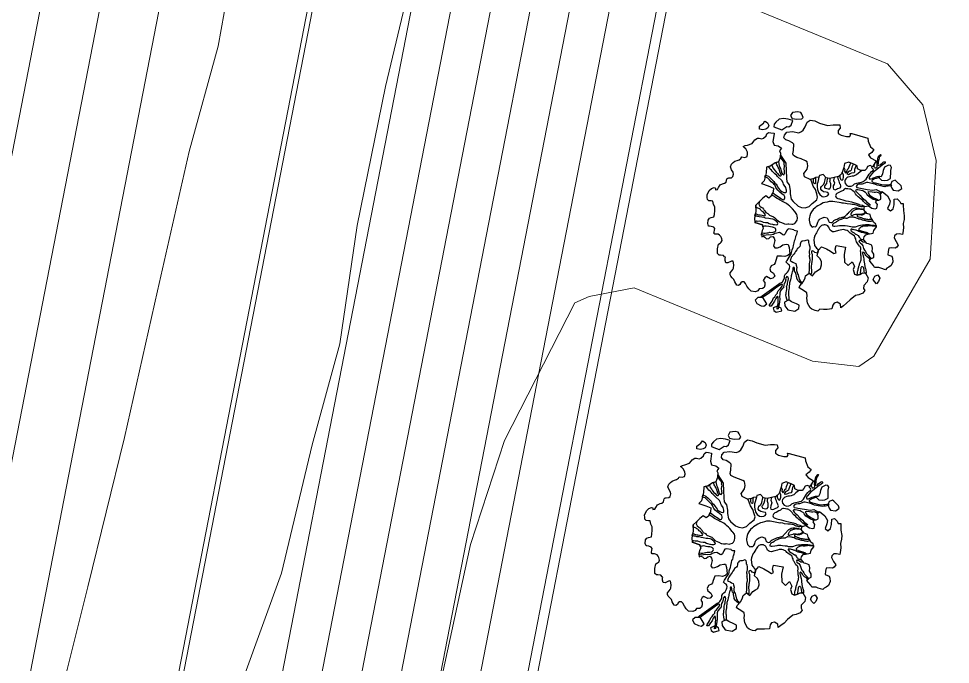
# Model space of a CAD drawing. Header units: metres. Extents: x 30 to 776, y 38 to 676.
# Drawn here: x 506.75 to 525.92, y 292.72 to 306 of the extents above; entities that cross this region are included whole.
import ezdxf

# ---------------------------------------------------------------- set-up
doc = ezdxf.new("R2010")
doc.units = ezdxf.units.M
doc.layers.add('01_Fina', color=7, linetype='Continuous')
doc.layers.add('planting render', color=7, linetype='Continuous')

# ---------------------------------------------------------------- blocks, each defined once
blk = doc.blocks.new('pohon2')
at = {"layer": 'planting render', "color": 94}
for points in [[(0.2013, 0.6931), (0.3178, 0.6834), (0.3251, 0.664), (0.3477, 0.6271), (0.374, 0.6127), (0.3644, 0.5901), (0.3453, 0.5686), (0.3636, 0.5524), (0.405, 0.5376), (0.3966, 0.5139), (0.3889, 0.4925), (0.3716, 0.4982), (0.3548, 0.4885), (0.3507, 0.4709), (0.3407, 0.4562), (0.3137, 0.4515), (0.289, 0.4579), (0.2808, 0.4797), (0.262, 0.4855), (0.2192, 0.4937), (0.1922, 0.4773), (0.1922, 0.4503), (0.1873, 0.4055), (0.1673, 0.3797), (0.1104, 0.3539), (0.0846, 0.3539), (0.0605, 0.3727), (0.0352, 0.361), (0.0345, 0.3497), (0.0141, 0.3428), (0.0021, 0.333), (-0.024, 0.3228), (-0.0647, 0.333), (-0.0753, 0.3537), (-0.0673, 0.3671), (-0.0582, 0.39), (-0.0586, 0.4132), (-0.0669, 0.4404), (-0.0806, 0.4443), (-0.1123, 0.4512), (-0.1446, 0.4563), (-0.1693, 0.4642), (-0.1769, 0.4759), (-0.1777, 0.4995), (-0.1831, 0.5419), (-0.194, 0.5503), (-0.2225, 0.5596), (-0.2437, 0.5617), (-0.2592, 0.5743), (-0.2592, 0.593), (-0.2474, 0.6158), (-0.2087, 0.6281), (-0.1626, 0.6285), (-0.1471, 0.6399), (-0.1365, 0.6521), (-0.1271, 0.6782), (-0.121, 0.7112), (-0.1029, 0.7305), (-0.0699, 0.7305), (-0.0349, 0.7219), (0.0246, 0.7175), (0.0613, 0.7297), (0.0893, 0.7345), (0.1072, 0.7366), (0.1154, 0.7154), (0.1035, 0.6963), (0.1076, 0.6759), (0.1305, 0.6673), (0.17, 0.6661), (0.192, 0.6706), (0.1957, 0.6824), (0.1908, 0.693), (0.2013, 0.6931)], [(-0.1996, 0.7715), (-0.2345, 0.7592), (-0.2428, 0.7356), (-0.2285, 0.7176), (-0.196, 0.7187), (-0.1605, 0.7273), (-0.1533, 0.7397), (-0.1677, 0.7612), (-0.178, 0.7705), (-0.1996, 0.7715)], [(-0.4113, 0.6637), (-0.3918, 0.6554), (-0.3805, 0.639), (-0.3836, 0.6195), (-0.3959, 0.6092), (-0.4144, 0.601), (-0.4401, 0.601), (-0.4401, 0.601), (-0.4422, 0.6205), (-0.4195, 0.6462), (-0.4121, 0.664)], [(-0.2222, 0.7037), (-0.2561, 0.7068), (-0.288, 0.7047), (-0.3168, 0.6955), (-0.3168, 0.6955), (-0.3353, 0.6709), (-0.3445, 0.6534), (-0.3425, 0.6359), (-0.325, 0.6329), (-0.2849, 0.6267), (-0.2664, 0.6441), (-0.2541, 0.6554), (-0.2397, 0.6565), (-0.2273, 0.6709), (-0.2222, 0.7037)], [(-0.3319, 0.5868), (-0.3298, 0.5343), (-0.3161, 0.5106), (-0.2872, 0.5106), (-0.2624, 0.4982), (-0.2725, 0.4779), (-0.2624, 0.4641), (-0.2583, 0.4383), (-0.2655, 0.4002), (-0.2861, 0.3888), (-0.313, 0.363), (-0.3409, 0.3486), (-0.3357, 0.3094), (-0.3388, 0.2505), (-0.3522, 0.2289), (-0.3027, 0.2216), (-0.2645, 0.2134), (-0.2614, 0.1869), (-0.2697, 0.1539), (-0.2831, 0.1384), (-0.3058, 0.1497), (-0.3265, 0.127), (-0.343, 0.1023), (-0.3627, 0.0728), (-0.3543, 0.03), (-0.3554, -0.0185), (-0.3471, -0.0473), (-0.2913, -0.0546), (-0.2803, -0.0774), (-0.2844, -0.0936), (-0.2844, -0.1195), (-0.2793, -0.1373), (-0.2676, -0.1307), (-0.2569, -0.1347), (-0.2432, -0.1439), (-0.2295, -0.1388), (-0.2199, -0.1256), (-0.2046, -0.12), (-0.1919, -0.1302), (-0.1842, -0.1452), (-0.1852, -0.164), (-0.1872, -0.1843), (-0.1756, -0.1965), (-0.1578, -0.1909), (-0.139, -0.1808), (-0.1237, -0.164), (-0.1009, -0.1554), (-0.0887, -0.1544), (-0.0765, -0.1747), (-0.0648, -0.2163), (-0.0745, -0.2315), (-0.0933, -0.2422), (-0.1177, -0.2427), (-0.1466, -0.2493), (-0.1517, -0.282), (-0.1517, -0.2988), (-0.1578, -0.3104), (-0.1771, -0.3231), (-0.1821, -0.346), (-0.1735, -0.3612), (-0.1496, -0.3724), (-0.1374, -0.3901), (-0.1481, -0.4074), (-0.1644, -0.4135), (-0.1938, -0.4048), (-0.204, -0.4145), (-0.2106, -0.4354), (-0.1974, -0.4471), (-0.1938, -0.4654), (-0.1948, -0.4821), (-0.206, -0.4918), (-0.2273, -0.4973), (-0.2339, -0.5131), (-0.2487, -0.5232), (-0.2794, -0.5258), (-0.2982, -0.5126), (-0.3154, -0.4969), (-0.3286, -0.4797), (-0.3408, -0.4705), (-0.355, -0.4731), (-0.3627, -0.4817), (-0.3657, -0.4944), (-0.3753, -0.5035), (-0.3865, -0.5035), (-0.4043, -0.4837), (-0.4134, -0.4685), (-0.4277, -0.4583), (-0.4399, -0.4492), (-0.447, -0.4406), (-0.449, -0.4279), (-0.4409, -0.4116), (-0.4355, -0.4009), (-0.4312, -0.3914), (-0.4348, -0.3675), (-0.4446, -0.3435), (-0.4543, -0.3445), (-0.4776, -0.3617), (-0.4914, -0.3638), (-0.5005, -0.349), (-0.5025, -0.3348), (-0.5015, -0.3257), (-0.5081, -0.325), (-0.5178, -0.3166), (-0.5386, -0.3181), (-0.5487, -0.3196), (-0.5609, -0.3115), (-0.564, -0.3044), (-0.568, -0.278), (-0.5681, -0.2447), (-0.5584, -0.2356), (-0.5508, -0.228), (-0.5478, -0.2153), (-0.5513, -0.2051), (-0.5549, -0.197), (-0.5615, -0.1889), (-0.5716, -0.1813), (-0.5828, -0.1782), (-0.5909, -0.1782), (-0.6057, -0.1808), (-0.6133, -0.1757), (-0.6133, -0.1691), (-0.6138, -0.1554), (-0.6143, -0.1437), (-0.6219, -0.1356), (-0.6407, -0.1331), (-0.6539, -0.1331), (-0.6595, -0.1346), (-0.6692, -0.1186), (-0.6707, -0.0938), (-0.6636, -0.0795), (-0.6534, -0.0719), (-0.6352, -0.0638), (-0.6347, -0.0461), (-0.6387, -0.0186), (-0.6424, 0.006), (-0.6556, 0.0212), (-0.6642, 0.043), (-0.6754, 0.0425), (-0.6926, 0.04), (-0.7038, 0.0476), (-0.7069, 0.0603), (-0.7114, 0.078), (-0.7023, 0.111), (-0.6896, 0.1272), (-0.6733, 0.1384), (-0.6632, 0.1359), (-0.6612, 0.1242), (-0.6479, 0.1298), (-0.6424, 0.1435), (-0.6357, 0.1646), (-0.6194, 0.1752), (-0.6083, 0.1818), (-0.5971, 0.192), (-0.5981, 0.2031), (-0.5981, 0.2148), (-0.5925, 0.2214), (-0.5854, 0.224), (-0.5661, 0.2285), (-0.559, 0.2387), (-0.559, 0.2569), (-0.5636, 0.2691), (-0.5763, 0.2828), (-0.5874, 0.3024), (-0.5853, 0.3212), (-0.5757, 0.3349), (-0.5655, 0.3465), (-0.5503, 0.3552), (-0.5376, 0.3628), (-0.5274, 0.3739), (-0.5229, 0.3866), (-0.5026, 0.3866), (-0.4873, 0.3947), (-0.4868, 0.4115), (-0.4909, 0.4272), (-0.507, 0.4458), (-0.5167, 0.4529), (-0.5289, 0.4585), (-0.5157, 0.4682), (-0.5004, 0.4743), (-0.471, 0.492), (-0.4613, 0.5093), (-0.4563, 0.5209), (-0.441, 0.5346), (-0.4298, 0.5377), (-0.4111, 0.5367), (-0.3989, 0.5428), (-0.3836, 0.5626), (-0.3816, 0.5778), (-0.3719, 0.5905), (-0.3552, 0.5915), (-0.3322, 0.5924), (-0.3319, 0.5868)], [(0.447, 0.4281), (0.4675, 0.4127), (0.4908, 0.4148), (0.5099, 0.4211), (0.529, 0.437), (0.5268, 0.4476), (0.5237, 0.473), (0.5194, 0.4921), (0.5194, 0.5132), (0.511, 0.5249), (0.4972, 0.5249), (0.4718, 0.5058), (0.4675, 0.4804), (0.4675, 0.4571), (0.4622, 0.436), (0.4503, 0.4352), (0.447, 0.4281)], [(0.6188, 0.3828), (0.6114, 0.3999), (0.573, 0.4244), (0.5616, 0.4301), (0.5404, 0.4171), (0.5372, 0.3967), (0.5393, 0.3864), (0.5502, 0.3714), (0.5616, 0.3591), (0.5967, 0.3608), (0.6082, 0.3697), (0.6188, 0.3828)], [(0.4878, 0.3352), (0.5313, 0.3119), (0.5546, 0.2826), (0.5546, 0.2583), (0.5485, 0.2259), (0.5718, 0.2128), (0.5859, 0.232), (0.588, 0.2603), (0.5819, 0.2988), (0.6011, 0.3058), (0.6234, 0.2917), (0.6335, 0.2775), (0.6497, 0.2806), (0.6517, 0.2702), (0.6598, 0.234), (0.673, 0.1986), (0.676, 0.1733), (0.676, 0.143), (0.6831, 0.1137), (0.6862, 0.0793), (0.6851, 0.0661), (0.6609, 0.0661), (0.6436, 0.0621), (0.6325, 0.0469), (0.6325, 0.0338), (0.6517, 0.0105), (0.671, -0.0117), (0.6639, -0.0279), (0.6528, -0.038), (0.6305, -0.0391), (0.6102, -0.0461), (0.6102, -0.0688), (0.6114, -0.0921), (0.6417, -0.0961), (0.6478, -0.1103), (0.6549, -0.1336), (0.6498, -0.1619), (0.6357, -0.176), (0.6225, -0.1861), (0.6154, -0.1983), (0.582, -0.1942), (0.5658, -0.1912), (0.5527, -0.1942), (0.5375, -0.1963), (0.5273, -0.1841), (0.5081, -0.169), (0.4929, -0.1568), (0.502, -0.1406), (0.5182, -0.1295), (0.5152, -0.1062), (0.499, -0.0901), (0.498, -0.0658), (0.4879, -0.0466), (0.4646, -0.0415), (0.4514, -0.0415), (0.4231, -0.0203), (0.4241, -0.0011), (0.4332, 0.0161), (0.4474, 0.0232), (0.4828, 0.0364), (0.4828, 0.0566), (0.496, 0.0839), (0.4879, 0.1031), (0.4696, 0.1122), (0.4696, 0.1122), (0.4454, 0.1426), (0.4373, 0.1608), (0.4119, 0.1648), (0.3865, 0.1855), (0.3876, 0.2088), (0.4129, 0.2189), (0.4402, 0.2078), (0.4625, 0.2078), (0.4736, 0.2138), (0.4726, 0.2391), (0.4574, 0.2553), (0.4635, 0.2675), (0.4766, 0.2725), (0.4898, 0.2816), (0.4847, 0.3018), (0.4787, 0.314), (0.4878, 0.3352)], [(0.2444, -0.0969), (0.3113, -0.0956), (0.3113, -0.1473), (0.3226, -0.2002), (0.3529, -0.2191), (0.3756, -0.1876), (0.3971, -0.2153), (0.3933, -0.2405), (0.4084, -0.2695), (0.4286, -0.2733), (0.4462, -0.2645), (0.4626, -0.2506), (0.4816, -0.2481), (0.5068, -0.2758), (0.5068, -0.3048), (0.4879, -0.335), (0.4904, -0.3552), (0.5005, -0.3678), (0.4916, -0.3892), (0.4664, -0.4056), (0.4437, -0.4144), (0.4135, -0.4514), (0.3933, -0.4804), (0.3744, -0.5018), (0.3593, -0.5195), (0.353, -0.4955), (0.353, -0.4955), (0.3265, -0.4867), (0.3076, -0.4955), (0.3, -0.5119), (0.3, -0.5396), (0.3, -0.5396), (0.2672, -0.5485), (0.242, -0.5535), (0.2168, -0.5573), (0.2054, -0.5724), (0.1865, -0.5724), (0.1625, -0.5686), (0.1474, -0.5611), (0.1234, -0.5321), (0.1121, -0.4981), (0.1121, -0.4817), (0.1045, -0.4628), (0.0869, -0.454), (0.0869, -0.454), (0.0465, -0.4388), (0.0465, -0.4388), (0.0478, -0.4224), (0.0478, -0.4224), (0.0667, -0.3897), (0.0667, -0.3897), (0.0743, -0.362), (0.0743, -0.3456), (0.0743, -0.3456), (0.0957, -0.3229), (0.0957, -0.3229), (0.1222, -0.3368), (0.1222, -0.3368), (0.1361, -0.3052), (0.1524, -0.2901), (0.1664, -0.2772), (0.1701, -0.2498), (0.1651, -0.2284), (0.1512, -0.2095), (0.1272, -0.1944), (0.1272, -0.1565), (0.1449, -0.125), (0.1815, -0.1339), (0.213, -0.1439), (0.2395, -0.1553), (0.2533, -0.1477), (0.242, -0.125), (0.2444, -0.0969), (0.2444, -0.0969)], [(0.5706, -0.2439), (0.5884, -0.2643), (0.5825, -0.289), (0.5723, -0.3068), (0.5561, -0.2941), (0.5442, -0.2805), (0.5519, -0.2575), (0.5706, -0.2439)], [(-0.1554, -0.5922), (-0.1909, -0.5528), (-0.1976, -0.5551), (-0.2264, -0.5604), (-0.2399, -0.5812), (-0.2252, -0.6032), (-0.1922, -0.6118), (-0.1713, -0.6118), (-0.1554, -0.5922)], [(0.049, -0.5518), (0.0111, -0.5445), (-0.01, -0.5345), (-0.0355, -0.5555), (-0.0293, -0.58), (-0.0024, -0.6044), (0.0466, -0.6044), (0.0723, -0.5812), (0.0698, -0.558), (0.049, -0.5518)], [(-0.0428, -0.6191), (-0.0518, -0.6011), (-0.0779, -0.5917), (-0.1065, -0.6106), (-0.0979, -0.6277), (-0.0795, -0.6363), (-0.0428, -0.6191)]]:
    blk.add_lwpolyline(points, dxfattribs=at)
at = {"layer": 'planting render', "color": 34}
for points in [[(0.3966, 0.5139), (0.3966, 0.497), (0.4026, 0.4929), (0.4067, 0.4884), (0.4132, 0.4892), (0.421, 0.4937), (0.4214, 0.5019), (0.4169, 0.5151), (0.4161, 0.5282), (0.4153, 0.5389), (0.4153, 0.5463), (0.4157, 0.5553), (0.4157, 0.5676), (0.421, 0.577), (0.4266, 0.5868), (0.4311, 0.5864), (0.4311, 0.5827), (0.4271, 0.5758), (0.4225, 0.5677), (0.4225, 0.5617), (0.4216, 0.541), (0.4225, 0.5318), (0.4228, 0.5204), (0.4228, 0.5161), (0.4262, 0.5112), (0.4305, 0.5112), (0.4386, 0.5163), (0.4432, 0.5221), (0.4509, 0.5316), (0.4564, 0.5382), (0.465, 0.5441), (0.469, 0.5393), (0.4712, 0.5336), (0.4618, 0.525), (0.4425, 0.5049), (0.4126, 0.4683), (0.4024, 0.4584), (0.3936, 0.4427), (0.3842, 0.4262), (0.3811, 0.4197), (0.3796, 0.4126), (0.3802, 0.4086), (0.3829, 0.4052), (0.3882, 0.4056), (0.3934, 0.4066), (0.4039, 0.4125), (0.4086, 0.4171), (0.4184, 0.4226), (0.4275, 0.4276), (0.4345, 0.4322), (0.4455, 0.4374), (0.4503, 0.4352), (0.447, 0.4281), (0.4428, 0.4246), (0.4307, 0.4175), (0.4193, 0.4115), (0.409, 0.403), (0.4023, 0.3971), (0.4035, 0.3927), (0.4149, 0.386), (0.428, 0.3854), (0.474, 0.3829), (0.4901, 0.3825), (0.5053, 0.3873), (0.5154, 0.3889), (0.5284, 0.3936), (0.5372, 0.3967), (0.5432, 0.3898), (0.5393, 0.3864), (0.523, 0.3803), (0.5119, 0.3772), (0.4999, 0.3724), (0.4889, 0.3718), (0.4706, 0.3718), (0.4446, 0.3721), (0.4284, 0.3762), (0.4149, 0.3768), (0.3972, 0.3775), (0.3773, 0.3791), (0.3675, 0.3772), (0.3402, 0.3597), (0.3307, 0.3581), (0.3187, 0.3546), (0.3108, 0.3509), (0.3067, 0.3474), (0.3026, 0.3354), (0.3076, 0.3288), (0.3238, 0.3288), (0.3355, 0.3288), (0.3812, 0.3302), (0.4228, 0.3314), (0.4455, 0.3408), (0.4643, 0.3358), (0.4843, 0.3272), (0.4803, 0.3178), (0.4696, 0.3207), (0.4533, 0.325), (0.4436, 0.321), (0.434, 0.3191), (0.4201, 0.3185), (0.3953, 0.3157), (0.39, 0.312), (0.3972, 0.3043), (0.4063, 0.2944), (0.4179, 0.2891), (0.4371, 0.2808), (0.4523, 0.2786), (0.4659, 0.2739), (0.47, 0.27), (0.4635, 0.2675), (0.4618, 0.2641), (0.4504, 0.2687), (0.4437, 0.2695), (0.4374, 0.2695), (0.4259, 0.2739), (0.4137, 0.2793), (0.4, 0.2845), (0.3942, 0.2897), (0.3866, 0.2971), (0.3822, 0.3012), (0.3759, 0.3058), (0.362, 0.3108), (0.3538, 0.3137), (0.3428, 0.314), (0.3318, 0.314), (0.3185, 0.3136), (0.3103, 0.3123), (0.3044, 0.3092), (0.3048, 0.3053), (0.3139, 0.2969), (0.3233, 0.2908), (0.3389, 0.2808), (0.36, 0.2647), (0.3828, 0.2521), (0.3967, 0.2415), (0.4091, 0.2358), (0.4261, 0.2269), (0.4119, 0.2237), (0.4063, 0.2241), (0.39, 0.2319), (0.3824, 0.2358), (0.3724, 0.2426), (0.3672, 0.2469), (0.357, 0.2523), (0.3481, 0.2571), (0.3411, 0.2617), (0.3311, 0.2675), (0.3168, 0.2769), (0.3074, 0.2834), (0.3007, 0.291), (0.2955, 0.2952), (0.2859, 0.3017), (0.2794, 0.3043), (0.2746, 0.3062), (0.2668, 0.3086), (0.2602, 0.3075), (0.2496, 0.3082), (0.2365, 0.3069), (0.2326, 0.3062), (0.2265, 0.3021), (0.2231, 0.2999), (0.2176, 0.2906), (0.2144, 0.288), (0.2083, 0.2837), (0.1911, 0.2699), (0.1832, 0.2656), (0.178, 0.2608), (0.175, 0.2556), (0.1733, 0.2486), (0.173, 0.2434), (0.1761, 0.236), (0.1835, 0.231), (0.1919, 0.2291), (0.2052, 0.2278), (0.2363, 0.2251), (0.2515, 0.224), (0.2697, 0.2232), (0.2917, 0.2232), (0.3231, 0.2207), (0.3383, 0.219), (0.343, 0.2177), (0.3456, 0.2166), (0.3526, 0.2144), (0.3711, 0.2147), (0.3819, 0.2114), (0.3877, 0.2111), (0.3876, 0.2088), (0.3742, 0.2035), (0.363, 0.2016), (0.353, 0.2029), (0.3459, 0.2029), (0.3374, 0.2058), (0.3289, 0.2079), (0.3213, 0.2088), (0.3152, 0.2088), (0.3063, 0.2081), (0.2983, 0.2066), (0.2879, 0.2058), (0.2635, 0.2031), (0.2513, 0.2047), (0.2378, 0.2044), (0.2298, 0.2021), (0.2218, 0.2021), (0.1624, 0.2021), (0.1362, 0.1959), (0.1231, 0.1896), (0.1082, 0.1828), (0.0982, 0.1784), (0.0814, 0.1647), (0.0645, 0.1504), (0.0552, 0.1411), (0.0489, 0.1336), (0.0377, 0.1186), (0.0284, 0.1006), (0.0246, 0.0881), (0.0228, 0.0719), (0.0228, 0.0613), (0.0228, 0.0489), (0.0234, 0.0401), (0.0278, 0.0308), (0.0371, 0.0102), (0.0552, -0.0022), (0.0627, 0.0028), (0.077, 0.0046), (0.082, 0.0121), (0.0857, 0.0252), (0.0857, 0.0389), (0.0889, 0.0489), (0.0926, 0.0557), (0.0982, 0.0638), (0.1082, 0.0719), (0.1082, 0.0719), (0.1244, 0.0825), (0.1244, 0.0825), (0.1443, 0.0806), (0.1443, 0.0806), (0.1524, 0.0719), (0.1524, 0.0719), (0.1574, 0.0613), (0.1655, 0.0551), (0.1755, 0.0532), (0.1846, 0.0559), (0.1907, 0.0626), (0.1926, 0.0666), (0.1953, 0.0706), (0.1996, 0.0758), (0.2067, 0.0804), (0.2067, 0.0804), (0.2147, 0.0859), (0.2211, 0.0902), (0.2263, 0.0942), (0.2294, 0.0966), (0.2361, 0.0997), (0.2422, 0.1022), (0.2475, 0.1046), (0.2533, 0.1071), (0.2576, 0.1095), (0.2631, 0.1129), (0.2668, 0.1156), (0.2714, 0.1212), (0.2748, 0.127), (0.2781, 0.1313), (0.2781, 0.1313), (0.2815, 0.1383), (0.2849, 0.1423), (0.2876, 0.1481), (0.291, 0.153), (0.3015, 0.1689), (0.3084, 0.1768), (0.3148, 0.1812), (0.3256, 0.1866), (0.3344, 0.1885), (0.3403, 0.189), (0.3486, 0.1895), (0.357, 0.189), (0.3682, 0.189), (0.3771, 0.1895), (0.3867, 0.1891), (0.3867, 0.1891), (0.3865, 0.1855), (0.3662, 0.1845), (0.3575, 0.1836), (0.3498, 0.1828), (0.3464, 0.1821), (0.3418, 0.1811), (0.3377, 0.179), (0.3351, 0.1773), (0.3315, 0.1756), (0.3264, 0.1732), (0.3218, 0.1701), (0.3182, 0.1674), (0.3158, 0.1643), (0.3126, 0.1619), (0.3102, 0.159), (0.3076, 0.1554), (0.3066, 0.1517), (0.3066, 0.1517), (0.3047, 0.1464), (0.3037, 0.1438), (0.3037, 0.1438), (0.3032, 0.1409), (0.3032, 0.1409), (0.3032, 0.1366), (0.3032, 0.1366), (0.3032, 0.1322), (0.3068, 0.1308), (0.3146, 0.1313), (0.3182, 0.1339), (0.3271, 0.1399), (0.3271, 0.1399), (0.336, 0.1438), (0.3392, 0.1452), (0.3445, 0.1464), (0.3522, 0.1476), (0.3563, 0.1491), (0.3667, 0.1501), (0.3739, 0.1522), (0.3799, 0.1542), (0.3862, 0.1573), (0.3906, 0.1602), (0.3951, 0.1648), (0.3978, 0.1676), (0.3978, 0.1676), (0.4021, 0.1729), (0.4051, 0.1704), (0.4, 0.1638), (0.3968, 0.158), (0.3942, 0.1554), (0.3901, 0.1527), (0.3901, 0.1527), (0.3857, 0.1498), (0.3857, 0.1498), (0.3816, 0.1462), (0.3816, 0.1462), (0.3746, 0.1447), (0.3667, 0.1447), (0.3618, 0.1447), (0.3577, 0.144), (0.3577, 0.144), (0.3541, 0.1433), (0.3541, 0.1433), (0.3498, 0.1397), (0.3498, 0.1397), (0.3488, 0.1368), (0.3493, 0.1322), (0.3527, 0.1303), (0.3582, 0.1298), (0.368, 0.1288), (0.3733, 0.1276), (0.3786, 0.1276), (0.3878, 0.1254), (0.3974, 0.1252), (0.4042, 0.1252), (0.4112, 0.1249), (0.4182, 0.1249), (0.4235, 0.1249), (0.4305, 0.1249), (0.4358, 0.1254), (0.4384, 0.1273), (0.4416, 0.1283), (0.4459, 0.1288), (0.4502, 0.1305), (0.4532, 0.1328), (0.4625, 0.1211), (0.4546, 0.1165), (0.45, 0.1143), (0.4447, 0.1124), (0.4399, 0.1119), (0.4317, 0.1114), (0.4276, 0.1114), (0.4215, 0.1114), (0.4143, 0.1129), (0.4102, 0.1129), (0.4059, 0.1126), (0.403, 0.1126), (0.396, 0.1126), (0.3919, 0.1126), (0.3863, 0.1138), (0.3808, 0.1148), (0.3808, 0.1148), (0.3735, 0.1148), (0.3689, 0.1148), (0.3646, 0.1148), (0.3615, 0.1155), (0.3559, 0.1167), (0.3559, 0.1167), (0.3484, 0.1184), (0.3422, 0.1201), (0.3369, 0.1206), (0.3308, 0.1206), (0.3253, 0.1203), (0.3253, 0.1203), (0.3051, 0.1169), (0.2998, 0.1162), (0.2965, 0.115), (0.2931, 0.1119), (0.289, 0.108), (0.2863, 0.1058), (0.2813, 0.1037), (0.2764, 0.1029), (0.2726, 0.1027), (0.2692, 0.1022), (0.2636, 0.101), (0.2438, 0.0884), (0.2344, 0.0838), (0.2286, 0.0797), (0.2235, 0.0758), (0.2194, 0.0725), (0.2194, 0.0725), (0.2148, 0.0659), (0.2129, 0.0633), (0.2129, 0.0633), (0.2095, 0.0602), (0.2095, 0.0602), (0.2045, 0.0573), (0.2008, 0.0549), (0.1965, 0.0498), (0.1936, 0.0469), (0.1936, 0.0469), (0.1917, 0.0418), (0.1914, 0.0361), (0.1914, 0.0361), (0.1919, 0.0327), (0.2013, 0.0322), (0.2013, 0.0322), (0.2093, 0.0334), (0.2269, 0.0394), (0.2269, 0.0394), (0.2411, 0.0447), (0.2484, 0.0469), (0.2571, 0.0486), (0.2667, 0.05), (0.2783, 0.052), (0.2967, 0.0524), (0.3083, 0.0537), (0.3195, 0.052), (0.328, 0.0533), (0.3379, 0.0554), (0.3512, 0.0571), (0.358, 0.0614), (0.3683, 0.0674), (0.3756, 0.0717), (0.3837, 0.0755), (0.397, 0.0798), (0.4095, 0.0828), (0.418, 0.0854), (0.4313, 0.0879), (0.4429, 0.0905), (0.4519, 0.0918), (0.4677, 0.0922), (0.478, 0.0922), (0.4866, 0.0922), (0.4919, 0.0935), (0.4936, 0.0894), (0.4873, 0.0879), (0.4799, 0.0867), (0.469, 0.0852), (0.4643, 0.0852), (0.4553, 0.0845), (0.45, 0.082), (0.4449, 0.0814), (0.4369, 0.0793), (0.4325, 0.0765), (0.4293, 0.0763), (0.4243, 0.0757), (0.4197, 0.0753), (0.4165, 0.0753), (0.4123, 0.0736), (0.407, 0.0713), (0.4047, 0.0709), (0.4047, 0.0709), (0.4007, 0.0692), (0.3971, 0.0669), (0.3933, 0.0641), (0.3933, 0.0641), (0.388, 0.0603), (0.3849, 0.0574), (0.3826, 0.0542), (0.3804, 0.0513), (0.3783, 0.0464), (0.3777, 0.0439), (0.3777, 0.0414), (0.3777, 0.0414), (0.3809, 0.0399), (0.3809, 0.0399), (0.3897, 0.0386), (0.3969, 0.0369), (0.4003, 0.0365), (0.4041, 0.0365), (0.4104, 0.0361), (0.4127, 0.0348), (0.418, 0.0342), (0.4234, 0.034), (0.4268, 0.0338), (0.4268, 0.0338), (0.4334, 0.0338), (0.4395, 0.0332), (0.4418, 0.0327), (0.4483, 0.03), (0.4517, 0.0285), (0.4529, 0.0253), (0.443, 0.021), (0.439, 0.0243), (0.4335, 0.025), (0.4265, 0.026), (0.4242, 0.0263), (0.4211, 0.0268), (0.4184, 0.027), (0.412, 0.027), (0.4081, 0.0268), (0.401, 0.0266), (0.3957, 0.0268), (0.3894, 0.0281), (0.3846, 0.0296), (0.3818, 0.0306), (0.3756, 0.0321), (0.3712, 0.0329), (0.3662, 0.0337), (0.3614, 0.0344), (0.3562, 0.0347), (0.3462, 0.0354), (0.3402, 0.0357), (0.3346, 0.0357), (0.3293, 0.0357), (0.3265, 0.0352), (0.3265, 0.0352), (0.324, 0.0335), (0.3235, 0.0309), (0.3235, 0.0287), (0.3257, 0.0261), (0.3321, 0.0211), (0.3359, 0.0193), (0.3454, 0.0141), (0.3502, 0.0132), (0.3552, 0.0107), (0.3636, 0.0074), (0.3741, 0.0039), (0.3777, 0.0027), (0.3819, 0.0011), (0.3905, -0.0082), (0.3946, -0.012), (0.3983, -0.0139), (0.4031, -0.0185), (0.4081, -0.021), (0.4109, -0.021), (0.4144, -0.021), (0.4203, -0.0211), (0.423, -0.0213), (0.424, -0.0209), (0.444, -0.036), (0.4261, -0.0382), (0.4199, -0.0362), (0.4114, -0.0333), (0.4114, -0.0333), (0.4055, -0.031), (0.4019, -0.03), (0.397, -0.031), (0.397, -0.031), (0.397, -0.031), (0.3953, -0.0385), (0.3999, -0.0434), (0.3999, -0.0434), (0.4094, -0.049), (0.4156, -0.0516), (0.4284, -0.0634), (0.4369, -0.0814), (0.4458, -0.0916), (0.4526, -0.0991), (0.4612, -0.1089), (0.4687, -0.1155), (0.4791, -0.1236), (0.4886, -0.1298), (0.4991, -0.136), (0.5022, -0.1405), (0.4975, -0.1487), (0.4877, -0.14), (0.4827, -0.1383), (0.4726, -0.1341), (0.4674, -0.1305), (0.4618, -0.1266), (0.4618, -0.1266), (0.4553, -0.1197), (0.449, -0.1132), (0.449, -0.1132), (0.4405, -0.1083), (0.4373, -0.1083), (0.4373, -0.1083), (0.4343, -0.1148), (0.4366, -0.1197), (0.4402, -0.1236), (0.4481, -0.1437), (0.451, -0.1511), (0.4556, -0.1653), (0.4579, -0.1708), (0.4636, -0.1902), (0.474, -0.2134), (0.4757, -0.2173), (0.4804, -0.2245), (0.4825, -0.2299), (0.4856, -0.2392), (0.4864, -0.2471), (0.4853, -0.2522), (0.4816, -0.2481), (0.4755, -0.2489), (0.4717, -0.2361), (0.4701, -0.2322), (0.4681, -0.2268), (0.4668, -0.2235), (0.4653, -0.2199), (0.4635, -0.2157), (0.4611, -0.2121), (0.4586, -0.2103), (0.4586, -0.2103), (0.4544, -0.2085), (0.4503, -0.2093), (0.4472, -0.2111), (0.4454, -0.2142), (0.4441, -0.2178), (0.4439, -0.2245), (0.4441, -0.2286), (0.4441, -0.2335), (0.4452, -0.2392), (0.4452, -0.244), (0.4452, -0.2487), (0.4452, -0.2554), (0.4462, -0.2645), (0.4462, -0.2645), (0.4286, -0.2733), (0.4277, -0.2556), (0.4259, -0.2476), (0.4259, -0.2428), (0.4274, -0.2363), (0.4274, -0.2289), (0.4277, -0.2214), (0.4277, -0.2147), (0.4282, -0.2098), (0.4297, -0.2042), (0.4302, -0.199), (0.4302, -0.1921), (0.4302, -0.188), (0.431, -0.182), (0.4357, -0.1619), (0.4341, -0.1552), (0.4328, -0.1457), (0.4313, -0.1398), (0.4303, -0.1362), (0.4261, -0.1302), (0.4238, -0.1223), (0.423, -0.1145), (0.4225, -0.1097), (0.4197, -0.1041), (0.4186, -0.089), (0.4166, -0.0828), (0.4143, -0.0771), (0.4117, -0.073), (0.4063, -0.0694), (0.3962, -0.064), (0.38, -0.0446), (0.3761, -0.0392), (0.3705, -0.0307), (0.3694, -0.0256), (0.3638, -0.0196), (0.3601, -0.0124), (0.3565, -0.0085), (0.3483, -0.0034), (0.3356, 0.0008), (0.3248, 0.0057), (0.3187, 0.01), (0.3132, 0.0141), (0.3071, 0.018), (0.3001, 0.0203), (0.2885, 0.0219), (0.28, 0.0219), (0.2728, 0.0216), (0.2618, 0.0183), (0.2509, 0.0134), (0.2409, 0.0085), (0.2327, 0.0051), (0.2096, -0.0067), (0.2001, -0.0078), (0.1893, -0.0034), (0.1818, -0.0003), (0.1785, 0.0049), (0.1728, 0.0128), (0.169, 0.0182), (0.1651, 0.0218), (0.1605, 0.0261), (0.1543, 0.0277), (0.1499, 0.029), (0.1473, 0.0295), (0.1414, 0.0303), (0.1334, 0.028), (0.1275, 0.0259), (0.1221, 0.0236), (0.1162, 0.0198), (0.1121, 0.0144), (0.1077, 0.0079), (0.1043, 0.0015), (0.1015, -0.0062), (0.1, -0.0119), (0.0922, -0.0375), (0.0883, -0.0442), (0.085, -0.055), (0.0832, -0.0609), (0.0829, -0.0676), (0.0824, -0.0742), (0.0816, -0.0876), (0.0942, -0.1253), (0.1036, -0.134), (0.1072, -0.1356), (0.1127, -0.1415), (0.1202, -0.1457), (0.1302, -0.1513), (0.1272, -0.1565), (0.1272, -0.1754), (0.1068, -0.1737), (0.099, -0.1677), (0.099, -0.1677), (0.089, -0.1645), (0.0826, -0.17), (0.0826, -0.17), (0.0848, -0.1815), (0.0899, -0.1892), (0.0977, -0.226), (0.099, -0.2401), (0.099, -0.2465), (0.099, -0.2516), (0.099, -0.2593), (0.1004, -0.2726), (0.1013, -0.279), (0.1013, -0.279), (0.1027, -0.2872), (0.1063, -0.2977), (0.1086, -0.3073), (0.1102, -0.314), (0.1108, -0.3207), (0.1108, -0.3257), (0.1089, -0.3298), (0.0957, -0.3229), (0.0924, -0.2969), (0.0911, -0.2929), (0.0908, -0.2877), (0.0903, -0.2844), (0.0897, -0.2808), (0.0883, -0.2764), (0.0883, -0.2731), (0.0851, -0.2638), (0.0846, -0.2613), (0.0843, -0.2578), (0.0843, -0.2534), (0.0849, -0.2489), (0.0853, -0.2444), (0.0851, -0.2416), (0.0849, -0.2388), (0.0849, -0.235), (0.0831, -0.2282), (0.0799, -0.2215), (0.0788, -0.2171), (0.0766, -0.2112), (0.0758, -0.2079), (0.0753, -0.2038), (0.0734, -0.1926), (0.0703, -0.1873), (0.0695, -0.1813), (0.0695, -0.1773), (0.0695, -0.1739), (0.0695, -0.1623), (0.0696, -0.1557), (0.0677, -0.1475), (0.0666, -0.143), (0.0611, -0.13), (0.0594, -0.1274), (0.057, -0.1249), (0.0526, -0.111), (0.0502, -0.1026), (0.0441, -0.0989), (0.0389, -0.0989), (0.028, -0.1038), (0.0215, -0.1078), (0.0098, -0.111), (0.0013, -0.1147), (-0.0027, -0.1215), (-0.0047, -0.1284), (-0.0051, -0.1352), (-0.0051, -0.1429), (-0.0059, -0.1522), (-0.0092, -0.159), (-0.0144, -0.1655), (-0.0205, -0.1703), (-0.0214, -0.1794), (-0.0274, -0.1923), (-0.0311, -0.202), (-0.0351, -0.2129), (-0.0404, -0.2222), (-0.0444, -0.2307), (-0.0488, -0.2379), (-0.0504, -0.2488), (-0.0517, -0.2549), (-0.0517, -0.2625), (-0.0443, -0.2653), (-0.0331, -0.2693), (-0.0211, -0.2725), (-0.0091, -0.2761), (-0.0051, -0.2857), (-0.0051, -0.2857), (0.0017, -0.3005), (0.0029, -0.312), (0.0049, -0.3228), (0.0112, -0.3356), (0.0164, -0.3428), (0.0212, -0.35), (0.0344, -0.3789), (0.0444, -0.3892), (0.0536, -0.3952), (0.061, -0.3995), (0.0572, -0.4061), (0.0368, -0.396), (0.0292, -0.3904), (0.018, -0.3777), (0.016, -0.3705), (0.0116, -0.3629), (0.0065, -0.3505), (0.0049, -0.3445), (0.0032, -0.3384), (-0.0019, -0.3369), (-0.0075, -0.3278), (-0.0108, -0.3223), (-0.0127, -0.3114), (-0.0167, -0.3046), (-0.0167, -0.3046), (-0.0231, -0.3054), (-0.0231, -0.313), (-0.0211, -0.3206), (-0.0223, -0.3337), (-0.0227, -0.3377), (-0.0243, -0.3481), (-0.0243, -0.3585), (-0.0243, -0.3653), (-0.0243, -0.3733), (-0.0243, -0.3817), (-0.0251, -0.3948), (-0.0271, -0.4162), (-0.0271, -0.4217), (-0.0247, -0.4425), (-0.0231, -0.4525), (-0.0231, -0.4645), (-0.0231, -0.4753), (-0.0191, -0.494), (-0.0167, -0.5024), (-0.0131, -0.5182), (-0.0107, -0.531), (-0.0094, -0.5381), (-0.0203, -0.5393), (-0.0239, -0.5334), (-0.0303, -0.5178), (-0.0351, -0.5042), (-0.0363, -0.4962), (-0.0363, -0.4878), (-0.0371, -0.4767), (-0.0371, -0.4651), (-0.0403, -0.4526), (-0.0423, -0.4447), (-0.0403, -0.4348), (-0.0396, -0.4273), (-0.0396, -0.4203), (-0.0396, -0.4127), (-0.0396, -0.4127), (-0.0396, -0.4013), (-0.0396, -0.3906), (-0.0396, -0.3906), (-0.0434, -0.3798), (-0.0434, -0.3798), (-0.0529, -0.3767), (-0.058, -0.3874), (-0.0592, -0.3944), (-0.0561, -0.4013), (-0.0561, -0.4013), (-0.0586, -0.4171), (-0.0624, -0.4292), (-0.0624, -0.4292), (-0.0624, -0.4431), (-0.0624, -0.4507), (-0.0624, -0.4595), (-0.0687, -0.466), (-0.0788, -0.4839), (-0.0799, -0.4984), (-0.0793, -0.5079), (-0.0765, -0.5258), (-0.0732, -0.5397), (-0.0704, -0.5626), (-0.0698, -0.5866), (-0.0698, -0.61), (-0.0765, -0.6134), (-0.0785, -0.6087), (-0.0779, -0.5917), (-0.0779, -0.5774), (-0.0804, -0.5631), (-0.0812, -0.5508), (-0.0834, -0.5417), (-0.0862, -0.5307), (-0.0911, -0.5239), (-0.095, -0.5307), (-0.1013, -0.5421), (-0.1051, -0.5623), (-0.112, -0.5774), (-0.1219, -0.6013), (-0.1309, -0.6029), (-0.1356, -0.5999), (-0.1345, -0.5925), (-0.1274, -0.5771), (-0.1227, -0.5656), (-0.1189, -0.554), (-0.1164, -0.5417), (-0.1092, -0.5318), (-0.1048, -0.5178), (-0.0969, -0.5045), (-0.0966, -0.4963), (-0.0952, -0.4861), (-0.09, -0.4787), (-0.0837, -0.4694), (-0.0779, -0.4595), (-0.0727, -0.4485), (-0.0741, -0.4381), (-0.0831, -0.4389), (-0.093, -0.4474), (-0.109, -0.4636), (-0.1596, -0.5199), (-0.1816, -0.5427), (-0.192, -0.554), (-0.2033, -0.5562), (-0.2044, -0.552), (-0.1978, -0.543), (-0.1016, -0.441), (-0.0928, -0.4325), (-0.0832, -0.4254), (-0.0771, -0.4182), (-0.0686, -0.397), (-0.0683, -0.3885), (-0.0697, -0.3791), (-0.0705, -0.3747), (-0.0664, -0.361), (-0.0609, -0.3535), (-0.0543, -0.3447), (-0.0499, -0.3343), (-0.0474, -0.3236), (-0.046, -0.3159), (-0.0458, -0.306), (-0.051, -0.295), (-0.0579, -0.2906), (-0.0661, -0.2868), (-0.0706, -0.2847), (-0.0774, -0.2798), (-0.076, -0.2707), (-0.0733, -0.265), (-0.0585, -0.2282), (-0.053, -0.2162), (-0.053, -0.2057), (-0.0534, -0.1953), (-0.0534, -0.1871), (-0.0507, -0.1743), (-0.0499, -0.1689), (-0.0499, -0.155), (-0.0491, -0.1347), (-0.0484, -0.1199), (-0.0453, -0.1099), (-0.0449, -0.1006), (-0.0449, -0.0905), (-0.0453, -0.0862), (-0.0414, -0.0711), (-0.0414, -0.0614), (-0.0418, -0.0494), (-0.055, -0.0513), (-0.0654, -0.0498), (-0.0678, -0.0459), (-0.104, -0.0464), (-0.1132, -0.0517), (-0.1171, -0.0639), (-0.122, -0.0854), (-0.1293, -0.0956), (-0.1376, -0.0952), (-0.1498, -0.0888), (-0.1625, -0.0839), (-0.1811, -0.0912), (-0.1948, -0.0981), (-0.2021, -0.1059), (-0.2242, -0.1142), (-0.2383, -0.1142), (-0.252, -0.1196), (-0.2653, -0.1248), (-0.274, -0.1225), (-0.2828, -0.125), (-0.2844, -0.1195), (-0.2844, -0.1106), (-0.2697, -0.1099), (-0.2601, -0.1075), (-0.2495, -0.1037), (-0.2416, -0.1003), (-0.231, -0.0955), (-0.2128, -0.0921), (-0.2012, -0.087), (-0.1947, -0.0822), (-0.1916, -0.0764), (-0.1916, -0.0678), (-0.195, -0.0624), (-0.1995, -0.0593), (-0.2104, -0.0562), (-0.2186, -0.0562), (-0.2337, -0.0572), (-0.245, -0.0576), (-0.2625, -0.0576), (-0.2717, -0.06), (-0.2751, -0.0613), (-0.2858, -0.066), (-0.2913, -0.0546), (-0.3471, -0.0473), (-0.3374, -0.0333), (-0.3278, -0.0337), (-0.3129, -0.0302), (-0.3002, -0.0322), (-0.2906, -0.0337), (-0.2718, -0.0333), (-0.2595, -0.0302), (-0.2468, -0.0348), (-0.2403, -0.036), (-0.2234, -0.036), (-0.218, -0.036), (-0.2076, -0.036), (-0.195, -0.0341), (-0.1873, -0.031), (-0.1873, -0.031), (-0.1858, -0.0241), (-0.19, -0.018), (-0.1961, -0.013), (-0.2103, -0.0061), (-0.2207, -0.0015), (-0.2272, 0.0001), (-0.2445, -0.0007), (-0.256, -0.0022), (-0.2779, -0.003), (-0.2891, -0.0011), (-0.3048, -0.0011), (-0.3232, -0.0038), (-0.3344, -0.0018), (-0.3409, -0.0018), (-0.3478, -0.0022), (-0.355, -0.0021), (-0.3547, 0.0139), (-0.334, 0.0097), (-0.3248, 0.0104), (-0.3186, 0.0116), (-0.3059, 0.012), (-0.2875, 0.012), (-0.2875, 0.012), (-0.2829, 0.02), (-0.2867, 0.0235), (-0.3041, 0.0371), (-0.3129, 0.0402), (-0.3206, 0.0459), (-0.3248, 0.0498), (-0.3317, 0.0521), (-0.3375, 0.0544), (-0.344, 0.0559), (-0.3498, 0.0571), (-0.3592, 0.0552), (-0.3592, 0.0552), (-0.3627, 0.0728), (-0.343, 0.1023), (-0.3428, 0.0839), (-0.3428, 0.0839), (-0.334, 0.0712), (-0.334, 0.0712), (-0.3221, 0.0655), (-0.314, 0.0628), (-0.3052, 0.0555), (-0.301, 0.0524), (-0.2941, 0.0463), (-0.2833, 0.0352), (-0.2833, 0.0352), (-0.268, 0.0306), (-0.2614, 0.0248), (-0.2561, 0.0218), (-0.2264, 0.0152), (-0.2183, 0.0134), (-0.1995, -0.0002), (-0.1884, -0.0055), (-0.1765, -0.0097), (-0.1623, -0.0117), (-0.1458, -0.0167), (-0.1412, -0.0167), (-0.1289, -0.0167), (-0.1166, -0.0132), (-0.1108, -0.0113), (-0.0891, -0.0109), (-0.0821, -0.0082), (-0.0687, -0.0009), (-0.0637, 0.0083), (-0.0591, 0.0244), (-0.0595, 0.0378), (-0.0629, 0.0539), (-0.0672, 0.0639), (-0.0795, 0.0762), (-0.086, 0.0812), (-0.1056, 0.0975), (-0.116, 0.1048), (-0.1296, 0.1129), (-0.1384, 0.1172), (-0.1534, 0.1256), (-0.1745, 0.131), (-0.1833, 0.1337), (-0.2006, 0.139), (-0.2152, 0.1433), (-0.2252, 0.1467), (-0.2367, 0.1517), (-0.2436, 0.1552), (-0.2501, 0.1586), (-0.2601, 0.1613), (-0.2674, 0.1631), (-0.2628, 0.1813), (-0.2336, 0.1659), (-0.2202, 0.1621), (-0.2125, 0.159), (-0.2014, 0.1532), (-0.1868, 0.1471), (-0.1795, 0.1471), (-0.1757, 0.1498), (-0.1757, 0.1498), (-0.1733, 0.1613), (-0.1749, 0.1686), (-0.1795, 0.1763), (-0.1979, 0.1858), (-0.2151, 0.1948), (-0.231, 0.2052), (-0.2433, 0.2144), (-0.2498, 0.2217), (-0.2563, 0.2328), (-0.2629, 0.2385), (-0.2695, 0.2444), (-0.2767, 0.2478), (-0.2874, 0.255), (-0.3025, 0.2653), (-0.3109, 0.2715), (-0.3163, 0.2756), (-0.3262, 0.2773), (-0.3374, 0.2779), (-0.3366, 0.2927), (-0.3147, 0.2888), (-0.2947, 0.2769), (-0.284, 0.2696), (-0.2709, 0.2604), (-0.2613, 0.2493), (-0.2502, 0.2435), (-0.2417, 0.2347), (-0.2375, 0.229), (-0.2202, 0.2132), (-0.2149, 0.2094), (-0.2022, 0.2017), (-0.1868, 0.1979), (-0.1868, 0.1979), (-0.1757, 0.1983), (-0.1699, 0.2044), (-0.1719, 0.2167), (-0.1749, 0.2243), (-0.1803, 0.2339), (-0.1937, 0.2481), (-0.1999, 0.2554), (-0.2045, 0.2635), (-0.2156, 0.2769), (-0.2506, 0.2981), (-0.2587, 0.3043), (-0.2748, 0.3143), (-0.284, 0.3215), (-0.2921, 0.3273), (-0.3024, 0.3331), (-0.3113, 0.3403), (-0.3166, 0.3461), (-0.3269, 0.3558), (-0.313, 0.363), (-0.3051, 0.3706), (-0.2955, 0.3534), (-0.2955, 0.3534), (-0.2829, 0.3419), (-0.2748, 0.3346), (-0.264, 0.3246), (-0.2548, 0.3189), (-0.2414, 0.3085), (-0.2372, 0.307), (-0.2306, 0.3081), (-0.2306, 0.3081), (-0.2268, 0.3131), (-0.2387, 0.3281), (-0.241, 0.3331), (-0.2471, 0.3457), (-0.251, 0.3511), (-0.2541, 0.3549), (-0.2583, 0.3611), (-0.2633, 0.3676), (-0.2667, 0.3718), (-0.2717, 0.3776), (-0.2717, 0.3776), (-0.2798, 0.3923), (-0.2655, 0.4002), (-0.2547, 0.3773), (-0.2501, 0.3688), (-0.2428, 0.3573), (-0.2375, 0.35), (-0.234, 0.3416), (-0.2259, 0.327), (-0.2206, 0.3216), (-0.2206, 0.3216), (-0.211, 0.3193), (-0.211, 0.3193), (-0.2067, 0.3297), (-0.2106, 0.3412), (-0.2117, 0.3454), (-0.2156, 0.3596), (-0.2167, 0.3765), (-0.2172, 0.3827), (-0.2233, 0.3915), (-0.2232, 0.402), (-0.2329, 0.4137), (-0.2436, 0.4225), (-0.2583, 0.4383), (-0.2596, 0.4505)], [(0.1922, 0.4503), (0.2022, 0.4371), (0.2022, 0.424), (0.2112, 0.4158), (0.2157, 0.4191), (0.2206, 0.4306), (0.221, 0.4396), (0.2268, 0.4486), (0.228, 0.4621), (0.2335, 0.491)], [(0.3203, 0.4526), (0.3087, 0.4396), (0.3009, 0.4308), (0.2894, 0.4158), (0.2833, 0.4117), (0.2714, 0.4031), (0.262, 0.4003), (0.2518, 0.3974), (0.2431, 0.3937), (0.2333, 0.3876), (0.2272, 0.3819), (0.2223, 0.3749), (0.2177, 0.3675), (0.2177, 0.3585), (0.2182, 0.3524), (0.2227, 0.3417), (0.237, 0.3307), (0.2481, 0.3282), (0.2558, 0.3282), (0.2686, 0.3315), (0.2792, 0.3385), (0.2874, 0.3507), (0.3026, 0.3593), (0.3116, 0.3634), (0.3326, 0.373), (0.3398, 0.3765), (0.3493, 0.3814), (0.353, 0.3872), (0.3607, 0.3982), (0.3665, 0.4117), (0.3755, 0.4375), (0.382, 0.4494), (0.3886, 0.458), (0.3988, 0.4686), (0.3997, 0.4757), (0.3944, 0.4798), (0.3862, 0.4851), (0.385, 0.4938)], [(0.2536, 0.4871), (0.2481, 0.4617), (0.2464, 0.4502), (0.2456, 0.44), (0.2411, 0.4338), (0.235, 0.4306), (0.235, 0.4306), (0.2302, 0.4281), (0.2255, 0.4171), (0.2222, 0.4092), (0.2222, 0.4092), (0.2329, 0.4085), (0.2448, 0.4166), (0.2547, 0.4235), (0.2698, 0.4281), (0.2731, 0.4343), (0.2735, 0.44), (0.2714, 0.4519), (0.2718, 0.4637), (0.2731, 0.4723), (0.2758, 0.4812)], [(-0.2596, 0.4505), (-0.2121, 0.4014), (-0.1872, 0.3004), (-0.1799, 0.274), (-0.16, 0.2572), (-0.1454, 0.2197), (-0.1416, 0.1975), (-0.1271, 0.1624), (-0.111, 0.1471), (-0.0705, 0.1234), (-0.0452, 0.1188), (-0.02, 0.1196), (0.0068, 0.1341), (0.0237, 0.1601), (0.0504, 0.1907), (0.052, 0.2105), (0.0413, 0.2312), (0.0263, 0.2601), (0.0061, 0.2809), (-0.0054, 0.2992), (-0.0194, 0.3217)], [(0.1745, 0.389), (0.178, 0.3777), (0.1841, 0.365), (0.1911, 0.3621), (0.1978, 0.3594), (0.2029, 0.3691), (0.2025, 0.3814), (0.1993, 0.3965), (0.1883, 0.4153)], [(-0.0042, 0.3305), (0.0006, 0.3105), (0.0054, 0.3026), (0.0138, 0.3007), (0.0191, 0.3073), (0.0178, 0.3184), (0.0167, 0.3275), (0.0141, 0.3428)], [(0.0345, 0.3497), (0.0325, 0.3143), (0.0308, 0.3015), (0.0341, 0.2805), (0.04, 0.2631), (0.0515, 0.2427), (0.0634, 0.2308), (0.0812, 0.2216), (0.093, 0.2216), (0.1111, 0.2279), (0.1203, 0.2354), (0.1246, 0.2476), (0.117, 0.2558), (0.1032, 0.2555), (0.0841, 0.2555), (0.0716, 0.2607), (0.0634, 0.2693), (0.0621, 0.2804), (0.0634, 0.289), (0.0706, 0.2982), (0.0772, 0.3077), (0.0802, 0.3195), (0.0792, 0.3304), (0.0795, 0.3399), (0.0795, 0.3539), (0.0814, 0.3564)], [(0.095, 0.3539), (0.0945, 0.3345), (0.0943, 0.3167), (0.0868, 0.2995), (0.0851, 0.2939), (0.0878, 0.2837), (0.0947, 0.2818), (0.1121, 0.2814), (0.1239, 0.2847), (0.1282, 0.2946), (0.1279, 0.3038), (0.1253, 0.3205), (0.1216, 0.3271), (0.116, 0.3343), (0.1147, 0.3422), (0.114, 0.3556)], [(0.1389, 0.3668), (0.1389, 0.3469), (0.1484, 0.3313), (0.1484, 0.3227), (0.1447, 0.3084), (0.1463, 0.2949), (0.1508, 0.2859), (0.1508, 0.2859), (0.1623, 0.285), (0.1717, 0.2904), (0.1779, 0.2961), (0.1935, 0.3047), (0.1971, 0.3116), (0.1971, 0.3194), (0.193, 0.3276), (0.1873, 0.3329), (0.1828, 0.3415), (0.1791, 0.3497), (0.1726, 0.3587), (0.1638, 0.3781)]]:
    blk.add_lwpolyline(points, dxfattribs=at)
blk = doc.blocks.new('Estadio')
at = {"lineweight": 9}
for points in [[(2565.331, 1456.462), (2565.331, 1416.462, 0.826712), (2680.244, 1416.462), (2680.244, 1516.462, 0.826712), (2565.331, 1516.462), (2565.331, 1476.462)], [(2565.531, 1456.262), (2565.531, 1416.481, 0.826439), (2680.044, 1416.481), (2680.044, 1516.443, 0.826439), (2565.531, 1516.443), (2565.531, 1476.662)], [(2566.487, 1456.262), (2566.487, 1416.572, 0.825111), (2679.087, 1416.572), (2679.087, 1516.352, 0.825111), (2566.487, 1516.352), (2566.487, 1476.662)], [(2567.287, 1456.262), (2567.287, 1416.649, 0.823976), (2678.287, 1416.649), (2678.287, 1516.275, 0.823976), (2567.287, 1516.275), (2567.287, 1476.662)], [(2568.087, 1456.262), (2568.087, 1416.727, 0.822818), (2677.487, 1416.727), (2677.487, 1516.197, 0.822818), (2568.087, 1516.197), (2568.087, 1476.662)], [(2568.887, 1456.262), (2568.887, 1416.805, 0.821637), (2676.687, 1416.805), (2676.687, 1516.119, 0.821637), (2568.887, 1516.119), (2568.887, 1476.662)], [(2569.687, 1456.262), (2569.687, 1416.883, 0.82043), (2675.887, 1416.883), (2675.887, 1516.041, 0.82043), (2569.687, 1516.041), (2569.687, 1476.662)], [(2570.487, 1456.462), (2570.487, 1416.963, 0.819198), (2675.087, 1416.963), (2675.087, 1515.961, 0.819198), (2570.487, 1515.961), (2570.487, 1476.462)], [(2572.487, 1461.262), (2572.487, 1417.163, 0.815999), (2673.087, 1417.163), (2673.087, 1515.761, 0.815999), (2572.487, 1515.761), (2572.487, 1417.163)], [(2572.587, 1461.262), (2572.587, 1417.173, 0.815834), (2672.987, 1417.173), (2672.987, 1515.751, 0.815834), (2572.587, 1515.751), (2572.587, 1417.173)], [(2575.587, 1515.442), (2575.587, 1417.482, 0.810673), (2669.987, 1417.482), (2669.987, 1515.442, 0.810673), (2575.587, 1515.442)], [(2576.787, 1515.315), (2576.787, 1417.609, 0.808479), (2668.787, 1417.609), (2668.787, 1515.315, 0.808479), (2576.787, 1515.315)], [(2577.987, 1515.188), (2577.987, 1417.736, 0.806204), (2667.587, 1417.736), (2667.587, 1515.188, 0.806204), (2577.987, 1515.188)]]:
    blk.add_lwpolyline(points, format="xyb", dxfattribs=at)
at = {"lineweight": 9, "xscale": 2.935702463071011, "yscale": 2.935702463071011, "zscale": 2.935702463071011}
for p in [(2683.877, 1449.498), (2683.868, 1442.794)]:
    blk.add_blockref('pohon2', p, dxfattribs=at)

msp = doc.modelspace()

# ---------------------------------------------------------------- linework, layer by layer
msp.add_spline([(106.827, 675.61), (108.318, 665.297), (106.863, 656.361), (102.39, 646.033), (99.001, 639.246), (96.74, 623.58), (93.181, 609.641), (93.178, 600.177), (98.44, 591.499), (101.103, 585.977), (102.041, 577.456), (110.543, 567.205), (115.451, 554.232), (129.882, 544.161), (140.151, 529.47), (156.193, 509.829), (198.011, 500.833), (221.728, 503.697), (238.005, 515.671), (252.422, 520.146), (281.11, 538.628), (291.8, 551.678), (297.511, 566.911), (300.124, 587.554), (316.287, 606.602), (331.966, 613.245), (351.683, 610.398), (367.599, 598.06), (374.488, 580.977), (389.773, 552.308), (401.096, 510.241), (407.203, 487.777), (408.99, 484.801), (414.204, 484.653), (424.034, 484.653), (456.847, 473.394), (460.881, 470.708), (472.985, 472.648), (479.559, 474.439), (492.858, 470.559), (502.869, 478.319), (512.311, 493.412), (527.253, 500.427), (541.15, 492.965), (559.782, 474.204), (591.842, 430.236), (601.445, 417.997), (617.45, 400.819), (669.822, 363.976), (715.447, 331.766), (775.695, 289.922)], degree=3)
msp.add_open_spline([(479.276, 453.615), (479.649, 453.455), (480.059, 453.282), (481.313, 452.775), (482.245, 452.419), (484.431, 451.711), (485.688, 451.358), (488.236, 450.863), (489.439, 450.691), (491.332, 450.569), (491.928, 450.548), (493.007, 450.55), (493.481, 450.563), (494.447, 450.616), (494.924, 450.656), (496.335, 450.811), (497.248, 450.962), (499.667, 451.485), (501.099, 451.935), (503.728, 452.97), (504.927, 453.553), (507.12, 454.782), (508.115, 455.427), (509.944, 456.738), (510.777, 457.404), (512.804, 459.157), (513.895, 460.245), (515.858, 462.386), (516.73, 463.44), (518.316, 465.5), (519.031, 466.506), (520.335, 468.454), (520.922, 469.394), (522.336, 471.756), (523.067, 473.092), (524.314, 475.403), (524.83, 476.377), (525.693, 477.931), (526.038, 478.509), (526.363, 479.006), (526.418, 479.088), (526.47, 479.163), (526.671, 479.001), (526.882, 478.829), (527.352, 478.44), (527.614, 478.221), (528.109, 477.801), (528.34, 477.604), (528.795, 477.213), (529.021, 477.018), (529.695, 476.432), (530.138, 476.042), (531.452, 474.871), (532.308, 474.089), (534.819, 471.736), (536.42, 470.157), (539.689, 466.772), (541.346, 464.959), (544.114, 461.775), (545.24, 460.432), (547.491, 457.662), (548.612, 456.239), (551.973, 451.867), (554.208, 448.814), (559.898, 440.834), (563.373, 435.768), (568.605, 428.275), (570.25, 425.937), (573.023, 422.073), (574.128, 420.552), (576.215, 417.729), (577.189, 416.43), (579.155, 413.85), (580.149, 412.567), (582.434, 409.664), (583.732, 408.048), (586.162, 405.088), (587.289, 403.739), (589.592, 401.039), (590.765, 399.691), (594.36, 395.663), (596.855, 392.998), (600.56, 389.29), (601.672, 388.206), (603.688, 386.299), (604.584, 385.471), (606.38, 383.849), (607.284, 383.052), (610.008, 380.699), (611.841, 379.183), (617.376, 374.772), (621.111, 372.015), (630.527, 365.401), (636.212, 361.714), (647.338, 354.622), (652.781, 351.216), (658.904, 347.22), (659.812, 346.623), (661.63, 345.418), (662.538, 344.811), (665.261, 342.981), (667.073, 341.745), (672.507, 337.999), (676.125, 335.448), (687.006, 327.684), (694.293, 322.355), (703.552, 315.684), (705.393, 314.363), (709.074, 311.734), (710.916, 310.424), (716.447, 306.506), (720.141, 303.91), (731.233, 296.162), (738.642, 291.05), (752.177, 281.764), (758.303, 277.581), (764.416, 273.405)], degree=3, knots=[0, 0, 0, 0, 0.868252, 0.868252, 2.420165, 2.420165, 3.972078, 3.972078, 5.131203, 5.131203, 5.637018, 5.637018, 6.016815, 6.016815, 6.396613, 6.396613, 7.156208, 7.156208, 8.489118, 8.489118, 9.822028, 9.822028, 11.154938, 11.154938, 12.487847, 12.487847, 14.657942, 14.657942, 16.828036, 16.828036, 18.99813, 18.99813, 21.168224, 21.168224, 24.753443, 24.753443, 28.338663, 28.338663, 31.923882, 31.923882, 32.725068, 32.725068, 32.725068, 33.7679, 33.7679, 34.954983, 34.954983, 35.92754, 35.92754, 36.900097, 36.900097, 38.845212, 38.845212, 42.73544, 42.73544, 50.515897, 50.515897, 59.122159, 59.122159, 65.166907, 65.166907, 71.211656, 71.211656, 83.301153, 83.301153, 101.779953, 101.779953, 110.042473, 110.042473, 115.379709, 115.379709, 119.940866, 119.940866, 124.502023, 124.502023, 130.310418, 130.310418, 135.214499, 135.214499, 140.118581, 140.118581, 149.926745, 149.926745, 154.026842, 154.026842, 157.211698, 157.211698, 160.396554, 160.396554, 166.766266, 166.766266, 179.505691, 179.505691, 198.862848, 198.862848, 218.220006, 218.220006, 221.620883, 221.620883, 225.021759, 225.021759, 231.823513, 231.823513, 245.427019, 245.427019, 272.634032, 272.634032, 279.342195, 279.342195, 286.050357, 286.050357, 299.466682, 299.466682, 326.299333, 326.299333, 348.497382, 348.497382, 348.497382, 348.497382])
msp.add_rational_spline([(400.773, 294.646), (396.699, 293.498), (390.517, 291.757), (386.48, 280.735), (388.361, 273.768), (389.702, 268.803), (389.917, 268.217), (390.125, 267.638), (390.584, 266.345), (390.831, 265.635), (391.32, 264.215), (391.561, 263.508), (392.272, 261.393), (392.732, 259.991), (394.09, 255.785), (394.966, 252.981), (396.435, 248.268), (396.997, 246.468), (398.194, 243.104), (398.829, 241.541), (400.027, 239.17), (400.565, 238.272), (401.348, 237.2), (401.576, 236.914), (402.007, 236.419), (402.213, 236.202), (402.651, 235.772), (402.881, 235.562), (403.61, 234.945), (404.145, 234.55), (405.945, 233.385), (407.383, 232.663), (410.633, 231.328), (412.439, 230.715), (416.283, 229.522), (418.319, 228.942), (421.396, 228.02), (422.395, 227.713), (424.352, 227.08), (425.314, 226.752), (427.192, 226.072), (428.114, 225.72), (430.832, 224.641), (432.581, 223.889), (437.338, 221.769), (440.237, 220.392), (445.875, 217.889), (448.612, 216.763), (451.823, 215.713), (452.299, 215.565), (453.272, 215.274), (453.766, 215.132), (455.271, 214.714), (456.305, 214.446), (459.084, 213.746), (460.874, 213.316), (464.126, 212.476), (465.568, 212.084), (467.022, 211.645), (474.124, 209.221), (490.615, 203.594), (513, 201.595), (524.583, 194.467), (527.748, 192.074), (532.75, 196.935), (537.399, 201.416), (548.785, 212.944), (555.298, 220.073), (560.88, 227.581), (555.696, 231.483), (553.322, 237.521), (554.463, 243.908), (555.603, 250.295), (559.919, 255.139), (566.132, 257.006), (565.886, 258.171), (565.62, 259.259), (564.51, 263.254), (563.54, 265.619), (561.426, 269.488), (560.283, 270.995), (557.879, 273.544), (556.614, 274.586), (554.452, 276.209), (553.579, 276.83), (551.851, 278.052), (550.992, 278.651), (548.458, 280.441), (546.828, 281.621), (543.852, 284.109), (542.503, 285.417), (540.722, 287.765), (540.139, 288.708), (539.349, 290.439), (539.082, 291.194), (538.692, 292.759), (538.567, 293.566), (538.346, 296.374), (538.533, 298.468), (539.361, 302.869), (540.003, 305.177), (541.567, 310.002), (542.488, 312.517), (545.498, 320.526), (547.775, 326.318), (550.267, 334.655), (550.888, 337.025), (551.987, 341.822), (552.465, 344.245), (553.709, 351.538), (554.282, 356.431), (554.971, 365.217), (555.146, 369.141), (555.328, 378.749), (555.189, 384.22), (554.847, 390.554), (554.754, 392.008), (554.548, 394.764), (554.435, 396.066), (554.027, 399.784), (553.666, 402.009), (552.588, 406.178), (551.874, 408.123), (549.891, 412.009), (548.62, 413.951), (546.863, 416.125), (546.769, 416.24), (546.484, 416.586), (546.289, 416.818), (546.003, 417.151), (545.917, 417.252), (545.768, 417.423), (545.706, 417.494), (545.575, 417.643), (545.506, 417.721), (545.399, 417.841), (545.353, 417.892), (545.241, 418.024), (545.177, 418.102), (544.975, 418.366), (544.822, 418.582), (544.423, 419.195), (544.174, 419.594), (543.104, 421.368), (541.957, 423.344), (538.209, 429.963), (535.61, 434.605), (531.559, 441.902), (531.131, 442.674), (530.688, 443.472), (530.594, 443.641), (530.499, 443.812), (530.404, 443.984), (520.291, 442.853), (510.592, 445.929), (502.979, 452.682)], [1, 1, 1, 1, 1, 1, 1, 1, 1, 1, 1, 1, 1, 1, 1, 1, 1, 1, 1, 1, 1, 1, 1, 1, 1, 1, 1, 1, 1, 1, 1, 1, 1, 1, 1, 1, 1, 1, 1, 1, 1, 1, 1, 1, 1, 1, 1, 1, 1, 1, 1, 1, 1, 1, 1, 1, 1, 1, 1, 1, 1, 1, 1, 1, 1, 1, 1, 1, 1, 0.901286048789, 0.901286048789, 1, 0.901286048789, 0.901286048789, 1, 1, 1, 1, 1, 1, 1, 1, 1, 1, 1, 1, 1, 1, 1, 1, 1, 1, 1, 1, 1, 1, 1, 1, 1, 1, 1, 1, 1, 1, 1, 1, 1, 1, 1, 1, 1, 1, 1, 1, 1, 1, 1, 1, 1, 1, 1, 1, 1, 1, 1, 1, 1, 1, 1, 1, 1, 1, 1, 1, 1, 1, 1, 1, 1, 1, 1, 1, 1, 1, 1, 1, 1, 1, 1, 1, 1, 1, 1, 0.942465712568, 0.942465712568, 1], degree=3, knots=[0, 0, 0, 0, 11.743252, 17.815673, 32.871864, 32.871864, 32.871864, 34.611226, 34.611226, 36.811722, 36.811722, 39.012218, 39.012218, 43.41321, 43.41321, 52.215195, 52.215195, 57.848785, 57.848785, 63.482375, 63.482375, 67.676738, 67.676738, 69.367275, 69.367275, 70.827075, 70.827075, 72.286876, 72.286876, 75.206478, 75.206478, 81.228027, 81.228027, 87.249577, 87.249577, 93.271127, 93.271127, 96.116333, 96.116333, 98.807517, 98.807517, 101.498702, 101.498702, 106.881071, 106.881071, 116.56831, 116.56831, 126.255549, 126.255549, 127.935176, 127.935176, 129.614803, 129.614803, 132.974056, 132.974056, 138.422186, 138.422186, 142.587382, 142.587382, 142.587382, 165.175863, 195.03019, 207.113429, 207.113429, 207.113429, 225.702949, 225.702949, 254.288428, 254.288428, 254.288428, 255.390704, 255.390704, 255.390704, 256.492981, 256.492981, 256.492981, 259.491792, 259.491792, 268.282778, 268.282778, 277.073764, 277.073764, 285.86475, 285.86475, 291.594108, 291.594108, 297.323466, 297.323466, 308.782181, 308.782181, 320.240897, 320.240897, 327.183814, 327.183814, 332.100369, 332.100369, 337.016924, 337.016924, 348.816293, 348.816293, 360.615662, 360.615662, 372.41503, 372.41503, 396.891756, 396.891756, 406.411435, 406.411435, 415.931114, 415.931114, 434.970472, 434.970472, 450.86421, 450.86421, 475.454499, 475.454499, 483.214176, 483.214176, 490.973852, 490.973852, 506.493206, 506.493206, 522.012559, 522.012559, 537.531912, 537.531912, 538.395128, 538.395128, 540.12156, 540.12156, 540.861225, 540.861225, 541.380561, 541.380561, 541.948895, 541.948895, 542.254694, 542.254694, 542.560493, 542.560493, 543.157135, 543.157135, 543.753776, 543.753776, 545.096797, 545.096797, 546.439818, 546.439818, 546.59309, 546.59309, 546.59309, 546.625658, 546.625658, 546.625658, 547.462663, 547.462663, 547.462663, 547.462663])
at = {"layer": '01_Fina', "color": 252, "linetype": 'Continuous', "lineweight": 9, "true_color": 0x939598}
for points in [[(523.894, 325.048), (523.344, 322.928), (522.744, 320.448), (522.364, 318.148), (522.044, 315.428), (520.954, 311.728), (520.184, 309.418), (520.024, 307.378), (520.044, 307.138), (520.134, 306.928), (524.624, 305.078), (525.354, 304.228), (525.624, 303.088), (525.504, 301.058), (524.344, 299.058), (524.034, 298.848), (523.084, 298.958), (519.414, 300.468), (518.484, 300.288), (518.194, 300.158), (516.744, 297.328), (516.044, 295.188), (515.244, 291.478)], [(519.694, 324.348), (518.984, 322.338), (518.264, 320.168), (517.594, 317.998), (516.804, 315.258), (516.034, 312.708), (515.304, 309.338), (514.804, 306.738), (514.294, 304.608), (513.714, 301.748), (513.354, 299.318), (512.784, 297.238), (512.154, 294.598), (511.374, 292.448)], [(507.404, 291.248), (508.174, 294.318), (508.924, 297.388), (509.604, 300.408), (510.254, 303.268), (510.854, 305.438), (511.284, 307.848), (511.814, 310.678), (512.104, 312.788), (512.484, 314.818), (513.404, 318.308), (514.444, 321.778), (514.824, 323.888)]]:
    msp.add_lwpolyline(points, dxfattribs=at)

# ---------------------------------------------------------------- block references
at = {"rotation": 349}
msp.add_blockref('Estadio', (-2388.224, -609.004), dxfattribs=at)

doc.saveas('drawing.dxf')
